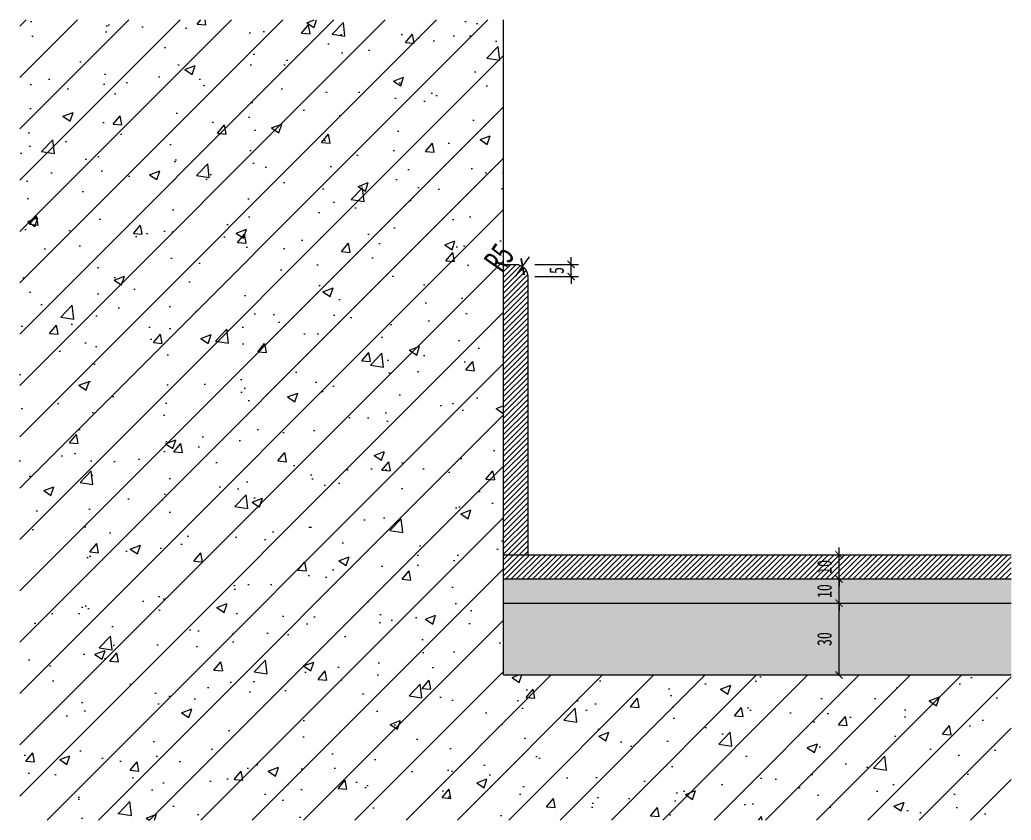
# Model space of a CAD drawing. Header units: millimetres. Extents: x 161920 to 181521, y -136232 to -127655.
# Drawn here: x 172736.4 to 173146.3, y -130467.8 to -130137.1 of the extents above; entities that cross this region are included whole.
import ezdxf

# ---------------------------------------------------------------- set-up
doc = ezdxf.new("R2010")
doc.units = ezdxf.units.MM
doc.header["$LTSCALE"] = 10
doc.header["$PDMODE"] = 3
for name, color, linetype in [('0-bh(填充)', 251, 'Continuous'), ('4-Norm(立面正常)', 134, 'Continuous'), ('4-Wide(立面宽线)', 4, 'Continuous'), ('I-DETL-6', 6, 'Continuous')]:
    doc.layers.add(name, color=color, linetype=linetype)
doc.styles.add('DIM', font='SimSun.ttf', dxfattribs={"width": 0.7})
doc.dimstyles.new('3', dxfattribs={"dimscale": 3, "dimtxt": 2, "dimasz": 1, "dimexe": 1, "dimexo": 1, "dimgap": 1, "dimtad": 1, "dimdec": 0, "dimzin": 0, "dimdsep": 46, "dimtxsty": 'DIM', "dimblk": 'ARCHTICK', "dimcen": 0, "dimclrd": 5, "dimclre": 5, "dimclrt": 35, "dimadec": 0, "dimazin": 0, "dimtfac": 0.5, "dimtdec": 0, "dimtix": 1, "dimtmove": 2, "dimatfit": 2, "dimldrblk": 'A', "dimfxl": 0, "dimtolj": 1, "dimtzin": 0, "dimlwd": -1, "dimlwe": -1, "dimarcsym": 0})
doc.dimstyles.new('5', dxfattribs={"dimscale": 5, "dimtxt": 2, "dimasz": 1, "dimexe": 1, "dimexo": 1, "dimgap": 1, "dimtad": 1, "dimdec": 0, "dimzin": 0, "dimdsep": 46, "dimtxsty": 'DIM', "dimblk": 'ARCHTICK', "dimcen": 0, "dimclrd": 5, "dimclre": 5, "dimclrt": 35, "dimadec": 0, "dimazin": 0, "dimtfac": 0.5, "dimtdec": 0, "dimtix": 1, "dimtmove": 2, "dimatfit": 2, "dimldrblk": 'A', "dimfxl": 0, "dimtolj": 1, "dimtzin": 0, "dimlwd": -1, "dimlwe": -1, "dimarcsym": 0})

# ---------------------------------------------------------------- blocks, each defined once
blk = doc.blocks.new('_ArchTick')
at = {"color": 0, "linetype": 'ByBlock', "const_width": 0.15}
blk.add_lwpolyline([(-0.5, -0.5), (0.5, 0.5)], dxfattribs=at)
blk = doc.blocks.new('*D32')
at = {"color": 5, "ltscale": 0.15}
for p, q in [((172949.39, -130238.16), (172967.34, -130238.16)), ((172964.34, -130238.16), (172964.34, -130235.16)), ((172964.34, -130243.16), (172964.34, -130238.16)), ((172949.39, -130243.16), (172967.34, -130243.16)), ((172964.34, -130243.16), (172964.34, -130246.16))]:
    blk.add_line(p, q, dxfattribs=at)
at = {"layer": 'Defpoints', "color": 0, "ltscale": 0.15}
for p in [(172946.39, -130238.16), (172964.34, -130238.16), (172946.39, -130243.16)]:
    blk.add_point(p, dxfattribs=at)
at = {"color": 5, "ltscale": 0.15, "xscale": 3, "yscale": 3, "zscale": 3}
for p, rotation in [((172964.34, -130238.16), 270), ((172964.34, -130243.16), 90)]:
    blk.add_blockref('_ArchTick', p, dxfattribs=dict(at, rotation=rotation))
at = {"color": 35, "ltscale": 0.15, "insert": (172958.34, -130240.66), "char_height": 6, "attachment_point": 5, "rotation": 90, "style": 'DIM'}
blk.add_mtext('\\A1;5', dxfattribs=at)
blk = doc.blocks.new('A')
for p, q in [((-1.435, 1.148), (-1.09, 1.437)), ((-1.435, 1.148), (-0.369, 0)), ((-1.09, 1.437), (0, 0)), ((-0.369, 0), (-2.127, 0)), ((-1.435, -1.148), (-0.369, 0)), ((-1.09, -1.437), (0, 0)), ((-1.435, -1.148), (-1.09, -1.437))]:
    blk.add_line(p, q)
for points in [[(-1.435, 1.148), (-1.09, 1.437), (-0.369, 0), (0, 0)], [(-1.435, -1.148), (-1.09, -1.437), (-0.369, 0), (0, 0)]]:
    blk.add_solid(points)
blk = doc.blocks.new('*D59')
at = {"color": 5, "ltscale": 0.15}
for p, q in [((173057.09, -130378.16), (173078.09, -130378.16)), ((173075.09, -130407.84), (173075.09, -130378.16)), ((173057.09, -130407.84), (173078.09, -130407.84))]:
    blk.add_line(p, q, dxfattribs=at)
at = {"layer": 'Defpoints', "color": 0, "ltscale": 0.15}
for p in [(173053.61, -130378.16), (173075.09, -130378.16), (173053.61, -130407.84)]:
    blk.add_point(p, dxfattribs=at)
at = {"color": 5, "ltscale": 0.15, "xscale": 3, "yscale": 3, "zscale": 3}
for p, rotation in [((173075.09, -130378.16), 90), ((173075.09, -130407.84), 270)]:
    blk.add_blockref('_ArchTick', p, dxfattribs=dict(at, rotation=rotation))
at = {"color": 35, "ltscale": 0.15, "insert": (173069.09, -130393), "char_height": 6, "attachment_point": 5, "rotation": 90, "style": 'DIM'}
blk.add_mtext('\\A1;30', dxfattribs=at)
blk = doc.blocks.new('*D60')
at = {"color": 5, "ltscale": 0.15}
for p, q in [((173075.09, -130368.16), (173075.09, -130365.16)), ((173065.58, -130368.16), (173078.09, -130368.16)), ((173075.09, -130378.16), (173075.09, -130368.16)), ((173057.09, -130378.16), (173078.09, -130378.16)), ((173075.09, -130378.16), (173075.09, -130381.16))]:
    blk.add_line(p, q, dxfattribs=at)
at = {"layer": 'Defpoints', "color": 0, "ltscale": 0.15}
for p in [(173062.58, -130368.16), (173075.09, -130368.16), (173053.61, -130378.16)]:
    blk.add_point(p, dxfattribs=at)
at = {"color": 5, "ltscale": 0.15, "xscale": 3, "yscale": 3, "zscale": 3}
for p, rotation in [((173075.09, -130368.16), 270), ((173075.09, -130378.16), 90)]:
    blk.add_blockref('_ArchTick', p, dxfattribs=dict(at, rotation=rotation))
at = {"color": 35, "ltscale": 0.15, "insert": (173069.09, -130373.16), "char_height": 6, "attachment_point": 5, "rotation": 90, "style": 'DIM'}
blk.add_mtext('\\A1;10', dxfattribs=at)
blk = doc.blocks.new('*D61')
at = {"color": 5, "ltscale": 0.15}
for p, q in [((173075.09, -130358.16), (173075.09, -130355.16)), ((173065.04, -130358.16), (173078.09, -130358.16)), ((173075.09, -130368.16), (173075.09, -130358.16)), ((173065.58, -130368.16), (173078.09, -130368.16)), ((173075.09, -130368.16), (173075.09, -130371.16))]:
    blk.add_line(p, q, dxfattribs=at)
at = {"layer": 'Defpoints', "color": 0, "ltscale": 0.15}
for p in [(173062.04, -130358.16), (173075.09, -130358.16), (173062.58, -130368.16)]:
    blk.add_point(p, dxfattribs=at)
at = {"color": 5, "ltscale": 0.15, "xscale": 3, "yscale": 3, "zscale": 3}
for p, rotation in [((173075.09, -130358.16), 270), ((173075.09, -130368.16), 90)]:
    blk.add_blockref('_ArchTick', p, dxfattribs=dict(at, rotation=rotation))
at = {"color": 35, "ltscale": 0.15, "insert": (173069.09, -130363.16), "char_height": 6, "attachment_point": 5, "rotation": 90, "style": 'DIM'}
blk.add_mtext('\\A1;10', dxfattribs=at)
blk = doc.blocks.new('*D87')
at = {"layer": '4-Wide(立面宽线)', "color": 5, "ltscale": 0.15}
for p, q in [((172944.26, -130239.06), (172947.13, -130234.96)), ((172941.39, -130243.16), (172944.26, -130239.06))]:
    blk.add_line(p, q, dxfattribs=at)
at = {"layer": 'Defpoints', "color": 0, "ltscale": 0.15}
for p in [(172944.26, -130239.06), (172941.39, -130243.16)]:
    blk.add_point(p, dxfattribs=at)
at = {"layer": '4-Wide(立面宽线)', "color": 5, "ltscale": 0.15, "xscale": 5, "yscale": 5, "zscale": 5, "rotation": 235.0293784059694}
blk.add_blockref('_ArchTick', (172944.26, -130239.06), dxfattribs=at)
at = {"layer": '4-Wide(立面宽线)', "color": 35, "ltscale": 0.15, "insert": (172934.63, -130235.38), "char_height": 10, "attachment_point": 5, "rotation": 55.0294, "style": 'DIM'}
blk.add_mtext('\\A1;R5', dxfattribs=at)

msp = doc.modelspace()

# ---------------------------------------------------------------- hatches: boundary and pattern name
at = {"layer": '0-bh(填充)'}
h = msp.add_hatch(dxfattribs=at)
h.set_pattern_fill('AN钢筋混凝土SC10', color=249, scale=6, style=0, pattern_type=2)
h.set_pattern_definition([(45, (170490.627, -137306.908), (-10.606602, 10.606602), []), (50, (170490.627, -137306.908), (43.03561, -3.76513), [4.5, -49.5]), (355, (170490.627, -137306.91), (-8.32508, 45.13153), [3.6, -39.6]), (100.4514, (170494.213, -137307.22), (34.71056, 41.36637), [3.8244, -42.06853]), (46.1842, (170490.627, -137294.91), (64.03446, -9.93114), [6.75, -74.25]), (96.6356, (170495.963, -137295.736), (56.07976, 58.44707), [5.7366, -63.1028]), (351.1842, (170490.63, -137294.91), (56.0797, 58.4471), [5.4, -59.4]), (21, (170496.627, -137297.908), (35.81442, -24.15713), [4.5, -49.5]), (326, (170496.627, -137297.91), (14.59892, 43.509), [3.6, -39.6]), (71.4514, (170499.61, -137299.92), (50.41336, 19.35183), [3.8244, -42.06853]), (37.5, (170490.627, -137306.908), (0.72959, 19.97363), [0, -39.12, 0, -40.2, 0, -39.75]), (7.5, (170490.627, -137306.908), (15.78417, 23.6647), [0, -22.92, 0, -38.22, 0, -15.15]), (327.5, (170477.247, -137306.908), (32.029346, -1.353292), [0, -15, 0, -46.8, 0, -62.1]), (317.5, (170471.247, -137306.908), (34.99117, 6.0063), [0, -19.5, 0, -31.08, 0, -44.1])])
h.paths.add_polyline_path([(173146.27, -130467.84), (173146.27, -130407.84), (172936.39, -130407.84), (172936.39, -130137.07), (172736.39, -130137.07), (172736.39, -130467.84)])
at = {"layer": '0-bh(填充)', "ltscale": 10}
h = msp.add_hatch(dxfattribs=at)
h.set_pattern_fill('ANSI31,_O', color=250)
h.set_pattern_definition([(45, (172942.3713, -130313.7176), (-1.122532, 1.122532), [])])
h.paths.add_polyline_path([(172936.39, -130358.16), (172936.39, -130368.16), (173146.27, -130368.16), (173146.27, -130358.16)])
edge = h.paths.add_edge_path()
edge.add_arc((172941.39, -130243.16), 5, 0, 90)
edge.add_line((172941.39, -130238.16), (172936.39, -130238.16))
edge.add_line((172936.39, -130238.16), (172936.39, -130358.16))
edge.add_line((172936.39, -130358.16), (172946.39, -130358.16))
edge.add_line((172946.39, -130358.16), (172946.39, -130243.16))
h = msp.add_hatch(dxfattribs=at)
h.set_pattern_fill('AR-SAND', color=250, scale=0.1)
h.set_pattern_definition([(142.5, (175167.5977, -137357.028), (0.1600031, 4.8941324), [0, -3.8608, 0, -4.318, 0, -4.1275]), (172.5, (175167.598, -137357.028), (-4.495233, 7.168251), [0, -2.0828, 0, -3.4798, 0, -1.3335]), (212.5, (175170.722, -137357.028), (-7.9099237, 0.0143718), [0, -1.27, 0, -4.572, 0, -5.969]), (222.5, (175170.722, -137357.028), (-7.6355645, 2.229293), [0, -0.635, 0, -2.9972, 0, -3.429])])
h.paths.add_polyline_path([(173146.27, -130407.96), (173146.27, -130368.16), (172936.39, -130368.16), (172936.39, -130407.96)])

# ---------------------------------------------------------------- linework, layer by layer
at = {"layer": '4-Norm(立面正常)', "color": 134}
msp.add_line((172936.39, -130378.16), (173146.27, -130378.16), dxfattribs=at)
at = {"layer": '4-Wide(立面宽线)', "color": 4}
for p, q in [((172936.39, -130358.16), (173146.27, -130358.16)), ((172936.39, -130368.16), (173146.27, -130368.16))]:
    msp.add_line(p, q, dxfattribs=at)
msp.add_lwpolyline([(172936.39, -130238.16), (172936.39, -130238.16), (172941.39, -130238.16, -0.414214), (172946.39, -130243.16), (172946.39, -130358.16)], format="xyb", dxfattribs=at)
at = {"layer": 'I-DETL-6'}
for q in [(172936.39, -130137.07), (173146.27, -130407.84)]:
    msp.add_line((172936.39, -130407.84), q, dxfattribs=at)

# ---------------------------------------------------------------- dimensions: what is measured, and where the dimension line sits
at = {"color": 1, "ltscale": 0.15}
for base, p1, p2, picture, middle in [((172964.34, -130238.16), (172946.39, -130243.16), (172946.39, -130238.16), '*D32', (172958.34, -130240.66)), ((173075.09, -130358.16), (173062.58, -130368.16), (173062.04, -130358.16), '*D61', (173069.09, -130363.16)), ((173075.09, -130368.16), (173053.61, -130378.16), (173062.58, -130368.16), '*D60', (173069.09, -130373.16)), ((173075.09, -130378.16), (173053.61, -130407.84), (173053.61, -130378.16), '*D59', (173069.09, -130393))]:
    dim = msp.add_linear_dim(base=base, p1=p1, p2=p2, angle=90, dimstyle='3', dxfattribs=at)
    dim.commit()
    dim.dimension.update_dxf_attribs({"geometry": picture, "text_midpoint": middle})
at = {"layer": '4-Wide(立面宽线)', "color": 251, "ltscale": 0.15}
dim = msp.add_radius_dim(center=(172941.39, -130243.16), mpoint=(172944.26, -130239.06), dimstyle='5', dxfattribs=at)
dim.commit()
dim.dimension.update_dxf_attribs({"geometry": '*D87', "text_midpoint": (172934.63, -130235.38)})

doc.saveas('drawing.dxf')
